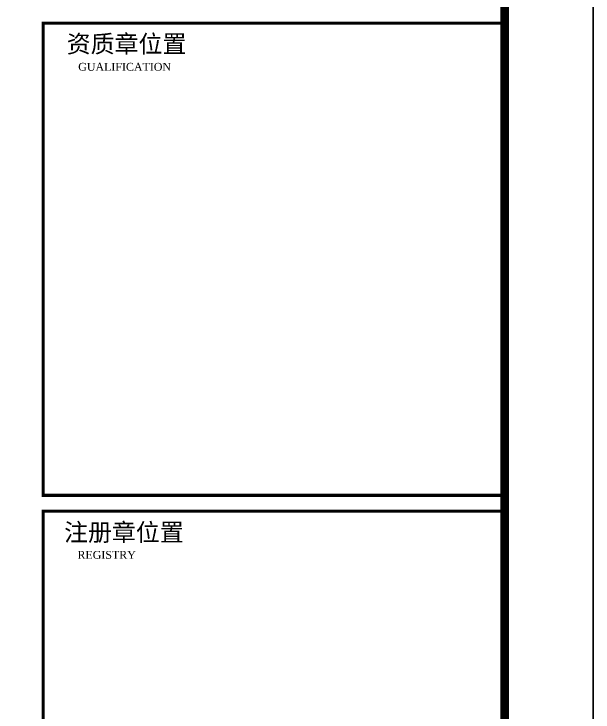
# Model space of a CAD drawing. Extents: x -2746917 to -971774, y -3334247 to -3250358.
# Drawn here: x -1510440 to -1503889, y -3288347 to -3280446 of the extents above; entities that cross this region are included whole.
import ezdxf

# ---------------------------------------------------------------- set-up
doc = ezdxf.new("R2010")
doc.units = 0
doc.header["$LTSCALE"] = 1000
doc.header["$MEASUREMENT"] = 0
doc.layers.get('0').update_dxf_attribs({"linetype": 'CONTINUOUS'})
doc.layers.add('PUB_TEXT', color=7, linetype='CONTINUOUS')
doc.layers.add('PUB_TITLE', color=4, linetype='CONTINUOUS')
doc.layers.add('yichutu', color=7, linetype='CONTINUOUS', true_color=0xffffff, plot=False)
doc.styles.add('GHF', font='times.ttf')
doc.styles.add('STYLE1', font='simhei.ttf', dxfattribs={"width": 0.8})

# ---------------------------------------------------------------- blocks, each defined once
blk = doc.blocks.new('yct-891-420-89100-42000-100-2004.0')
at = {"layer": 'yichutu', "color": 7, "true_color": 0xffffff}
blk.add_lwpolyline([(0, 0), (0, 42000), (89100, 42000), (89100, 0)], close=True, dxfattribs=at)
blk = doc.blocks.new('A$C440D491C')
at = {"layer": 'PUB_TITLE'}
blk.add_lwpolyline([(0, 0), (0, 42000), (89100, 42000), (89100, 0)], close=True, dxfattribs=at)
at = {"layer": 'PUB_TITLE', "const_width": 100}
blk.add_lwpolyline([(88100, 1000), (88100, 41000), (713.3, 41000), (713.3, 1000), (88100, 1000)], dxfattribs=at)
at = {"layer": 'PUB_TITLE', "color": 4, "const_width": 35.1}
for points in [[(82878.9, 30277.9), (88100, 30277.9), (88100, 35622.2), (82878.9, 35622.2)], [(82878.9, 30099.3), (88100, 30099.3), (88100, 24461.3), (82878.9, 24461.3)]]:
    blk.add_lwpolyline(points, close=True, dxfattribs=at)
at = {"layer": 'PUB_TEXT'}
for s, height, style, p in [('资质章位置', 198.58, 'STYLE1', (83146.2, 35288.8)), ('GUALIFICATION', 89.363, 'GHF', (83276.4, 35083.6)), ('注册章位置', 198.58, 'STYLE1', (83116, 29761.5)), ('REGISTRY', 89.36, 'GHF', (83268, 29559.8))]:
    blk.add_text(s, height=height, dxfattribs=dict(at, style=style)).set_placement(p)

msp = doc.modelspace()

# ---------------------------------------------------------------- block references
at = {"ltscale": 1.5}
msp.add_blockref('A$C440D491C', (-1592989.12, -3316173.05), dxfattribs=at)
at = {"layer": 'yichutu'}
msp.add_blockref('yct-891-420-89100-42000-100-2004.0', (-1592989.12, -3316173.05), dxfattribs=at)

doc.saveas('drawing.dxf')
